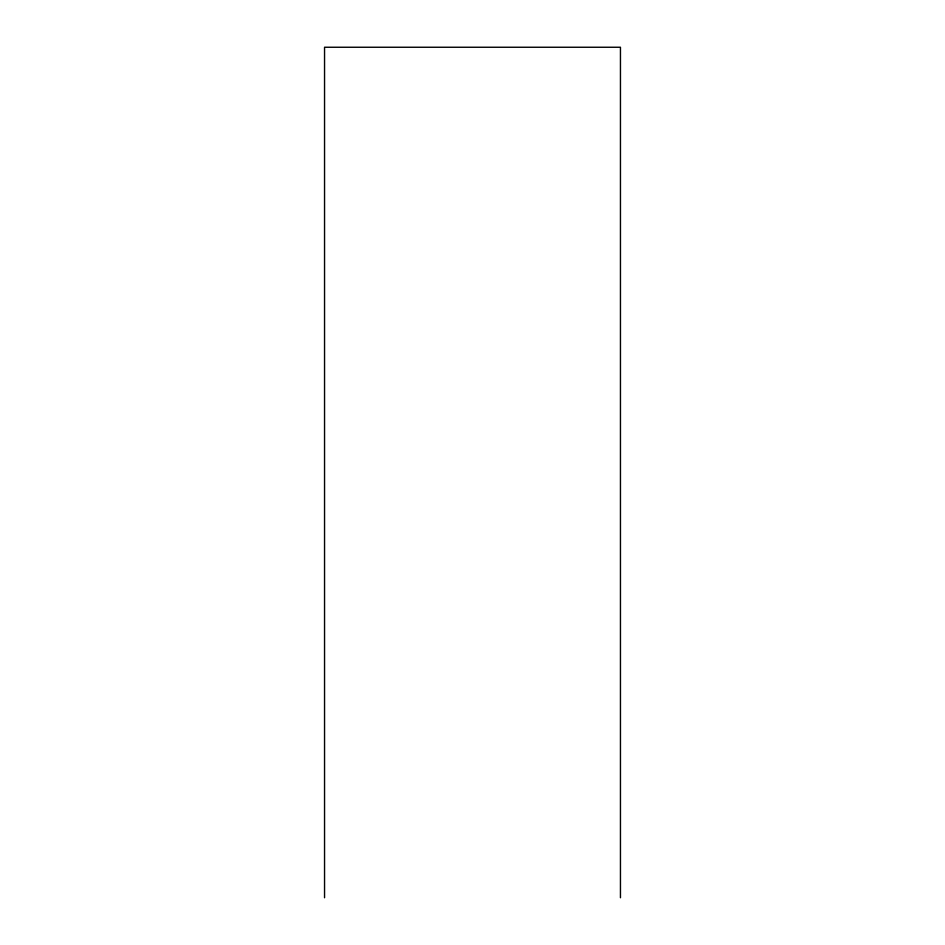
<?xml version="1.0" encoding="UTF-8"?>
<svg xmlns="http://www.w3.org/2000/svg" width="945" height="945" viewBox="0 0 945 945"><rect width="100%" height="100%" fill="white"/><g stroke="black" fill="none" stroke-linecap="round" stroke-linejoin="round"><path stroke-width="1.42" d="M620.452 897.75L620.452 47.25L324.548 47.25L324.548 897.75"/></g></svg>
